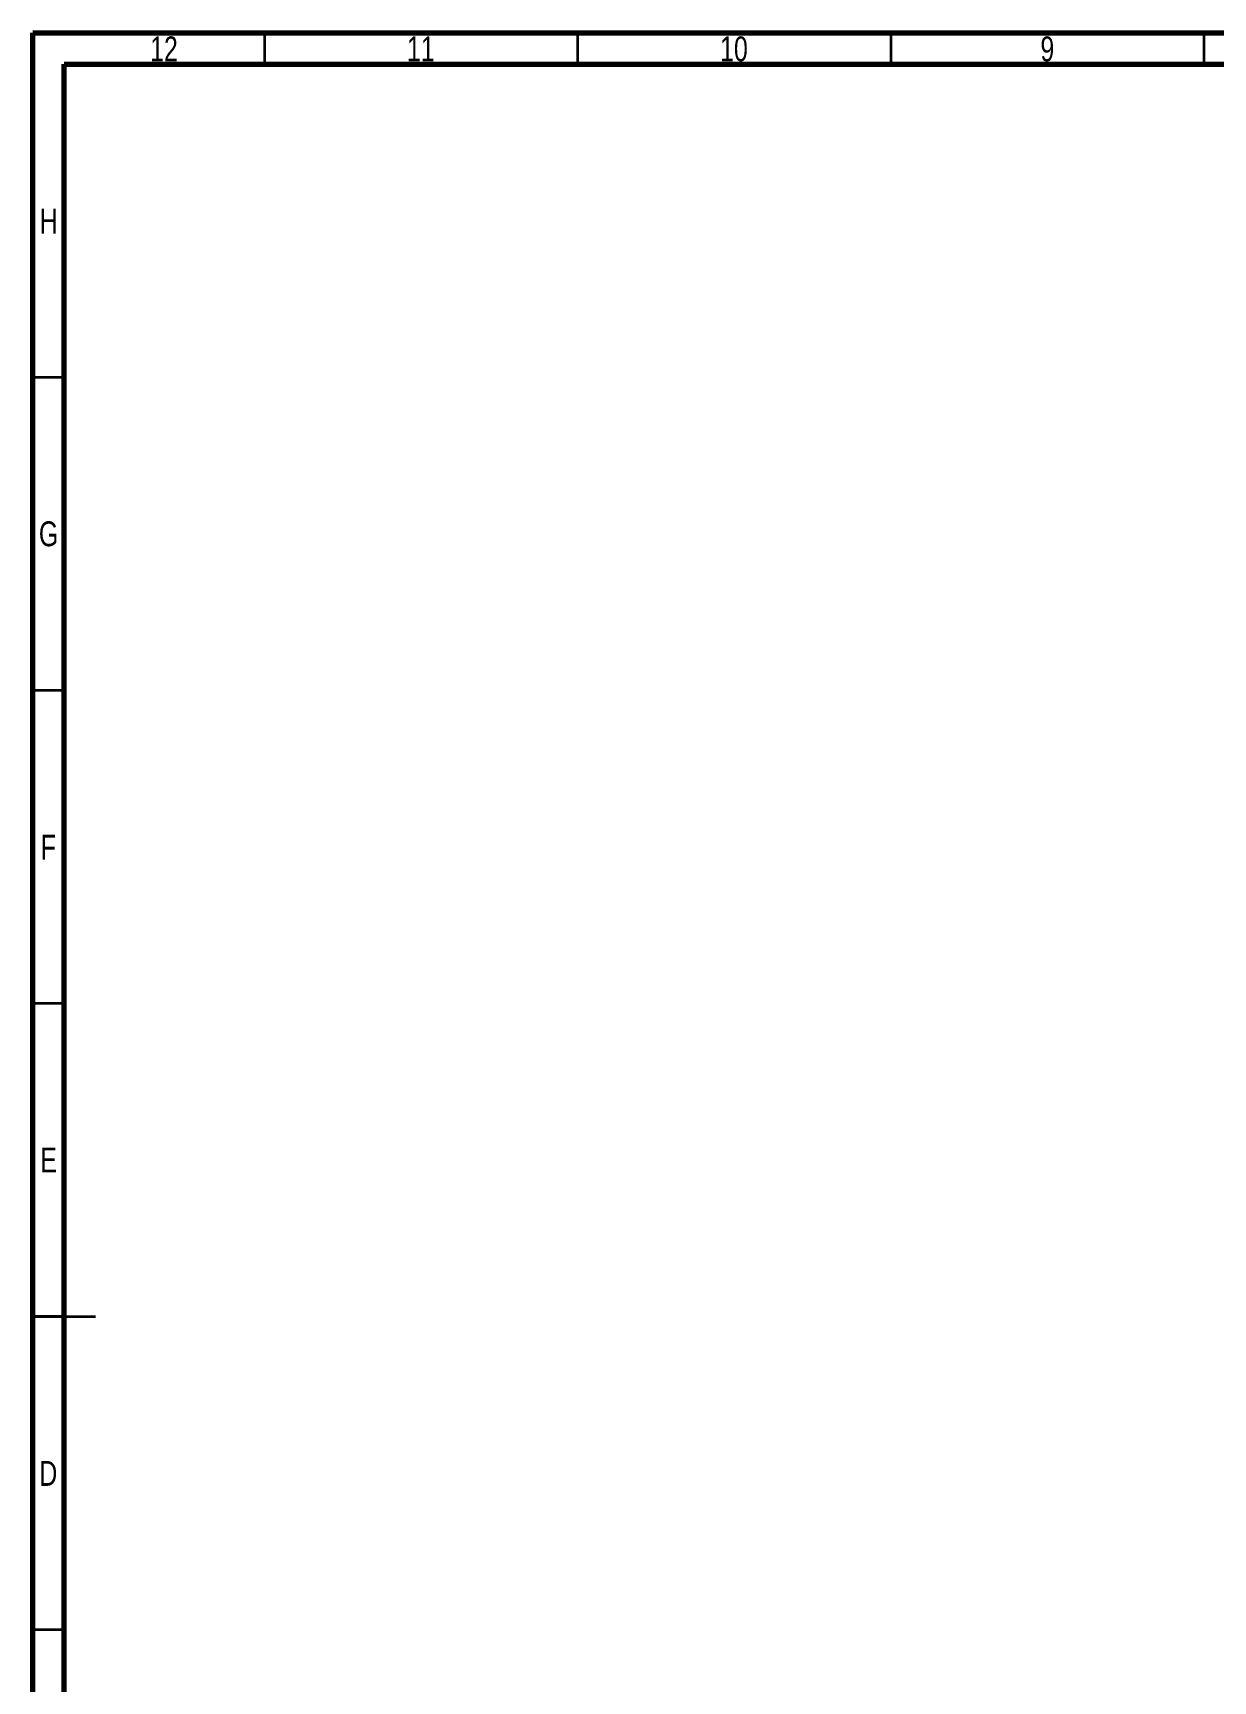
# Model space of a CAD drawing. Header units: millimetres. Extents: x 15 to 589, y 5 to 415.
# Drawn here: x 15 to 203.4, y 151.8 to 415 of the extents above; entities that cross this region are included whole.
import ezdxf

# ---------------------------------------------------------------- set-up
doc = ezdxf.new("R2010")
doc.units = ezdxf.units.MM
doc.layers.get('0').update_dxf_attribs({"lineweight": 25})
doc.styles.add('SLDTEXTSTYLE0', font='TXT', dxfattribs={"width": 0.75})

msp = doc.modelspace()

# ---------------------------------------------------------------- linework, layer by layer
at = {"color": 7, "linetype": 'Continuous', "lineweight": 70}
for p, q in [((15, 5), (15, 415)), ((15, 415), (589, 415)), ((20, 10), (20, 410)), ((20, 410), (584, 410))]:
    msp.add_line(p, q, dxfattribs=at)
at = {"color": 7, "linetype": 'Continuous', "lineweight": 35}
for p, q in [((52, 410), (52, 415)), ((102, 410), (102, 415)), ((152, 410), (152, 415)), ((202, 410), (202, 415)), ((20, 360), (15, 360)), ((20, 310), (15, 310)), ((20, 260), (15, 260)), ((15, 210), (25, 210)), ((20, 210), (15, 210)), ((20, 160), (15, 160))]:
    msp.add_line(p, q, dxfattribs=at)

# ---------------------------------------------------------------- texts
at = {"color": 7, "linetype": 'Continuous', "lineweight": 0, "attachment_point": 2, "style": 'SLDTEXTSTYLE0'}
for s, insert, char_height in [('12', (35.92, 414.44), 3.969), ('11', (76.92, 414.44), 3.969), ('10', (126.92, 414.44), 3.969), ('9', (176.96, 414.44), 3.97), ('H', (17.49, 386.94), 3.97), ('G', (17.49, 337), 3.97), ('F', (17.46, 286.94), 3.97), ('E', (17.51, 237), 3.97), ('D', (17.45, 186.94), 3.97)]:
    msp.add_mtext(s, dxfattribs=dict(at, insert=insert, char_height=char_height))

doc.saveas('drawing.dxf')
